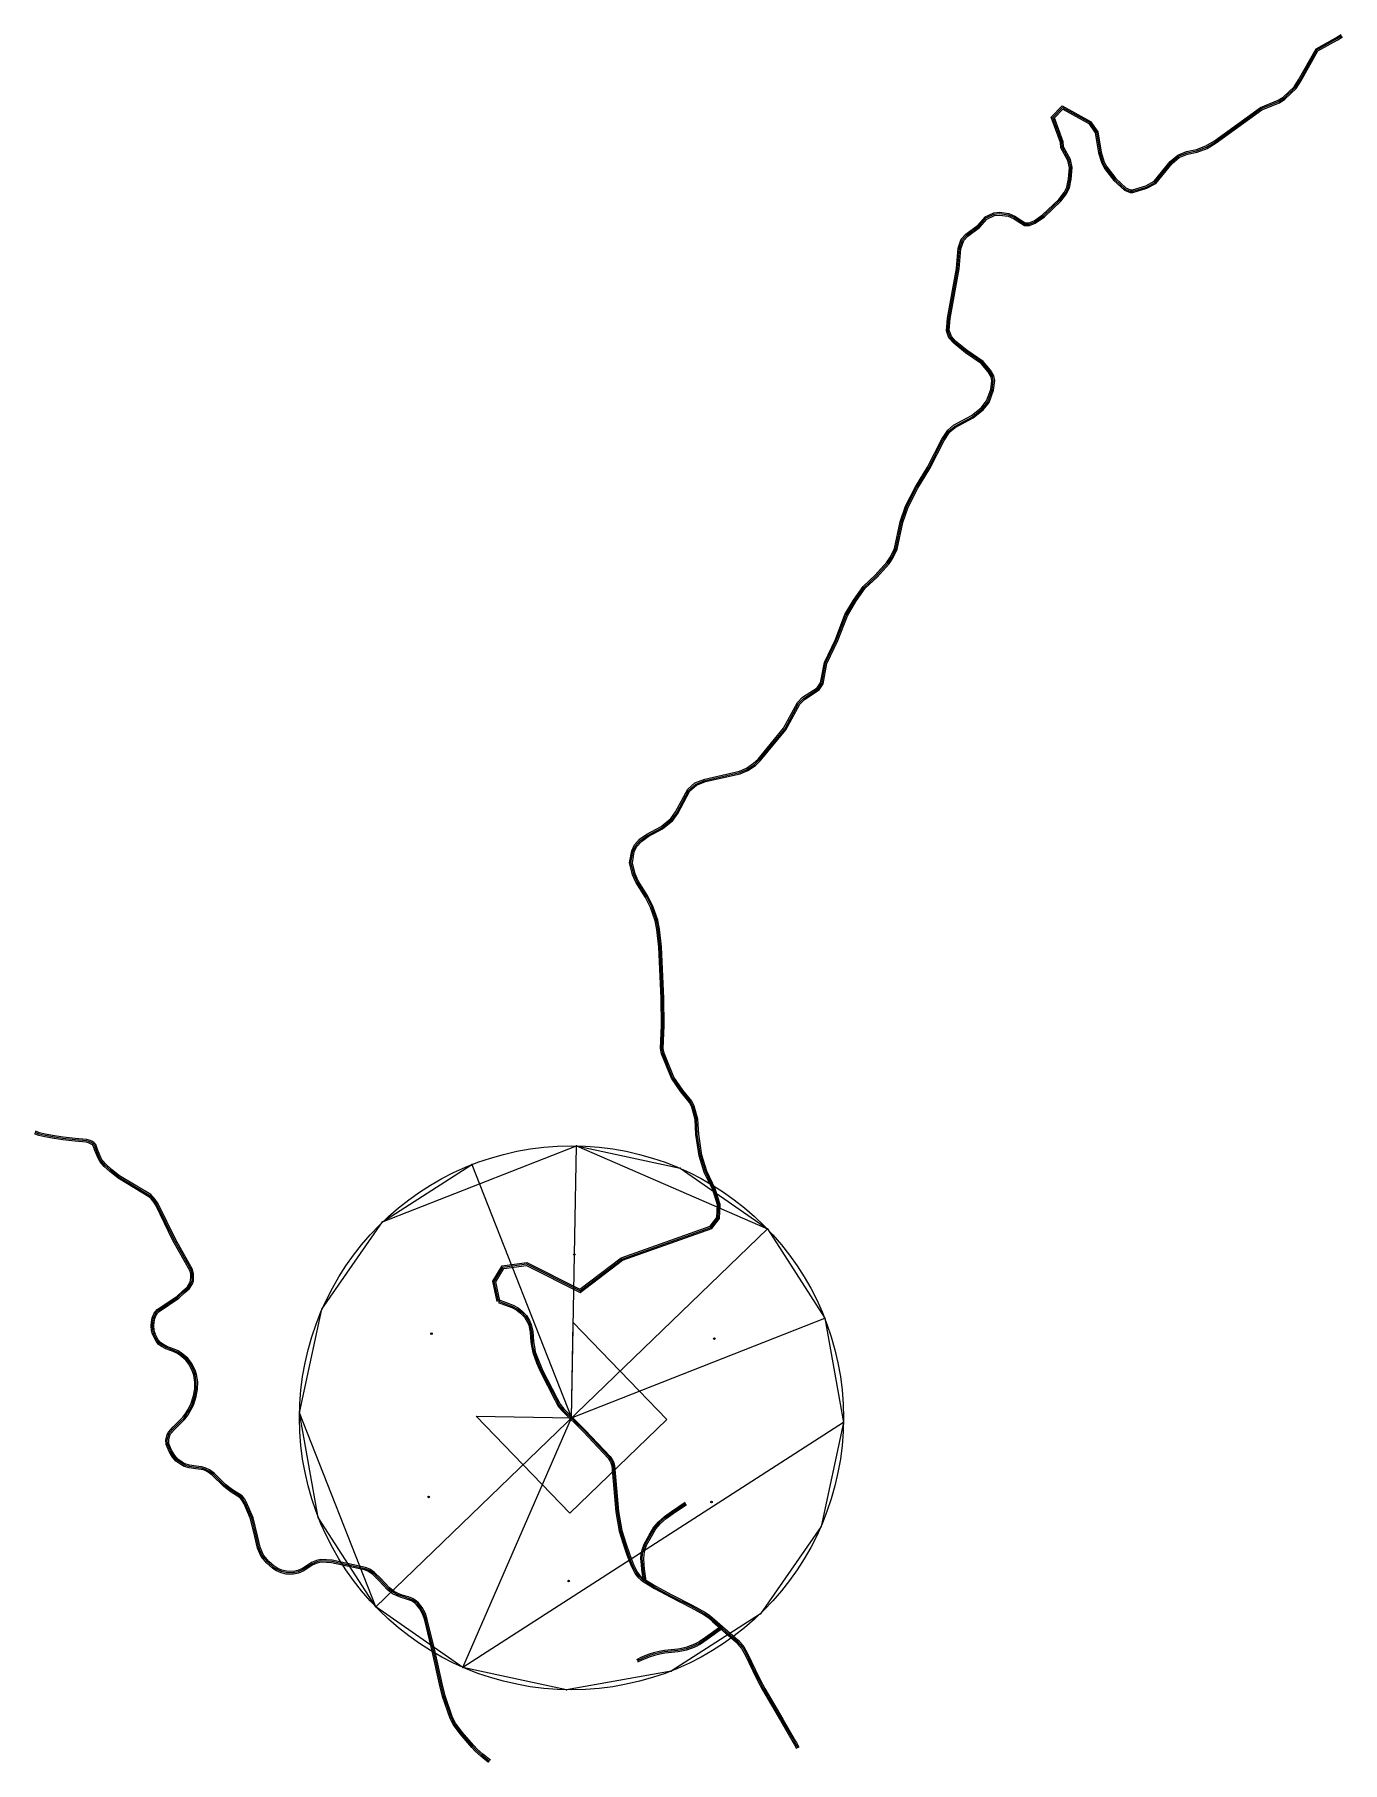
# Model space of a CAD drawing. Header units: metres. Extents: x -987 to 1417, y -633 to 2543.
import ezdxf

# ---------------------------------------------------------------- set-up
doc = ezdxf.new("R2010")
doc.units = ezdxf.units.M
for name, color, linetype in [('AOI', 6, 'Continuous'), ('BUILDINGS', 1, 'Continuous'), ('ELEVATION', 9, 'Continuous'), ('ROADS', 3, 'Continuous'), ('TERRAIN', 8, 'Continuous'), ('TREES', 2, 'Continuous')]:
    doc.layers.add(name, color=color, linetype=linetype)

msp = doc.modelspace()

# ---------------------------------------------------------------- linework, layer by layer
at = {"layer": 'AOI'}
msp.add_circle((0, 0), 500, dxfattribs=at)
at = {"layer": 'BUILDINGS'}
msp.add_lwpolyline([(3.1, 175.1), (175.1, -3.1), (-3.1, -175.1), (-175.1, 3.1), (0, 0)], close=True, dxfattribs=at)
at = {"layer": 'CONTOURS', "color": 42}
for points in [[(8.9, 500.2), (360, 347.5), (-360, -347.5), (-500.2, 8.9), (-458.8, 199.6), (-347.5, 360)], [(465.5, 183.3), (500.2, -8.9), (-199.6, -458.8), (0, 0)]]:
    msp.add_lwpolyline(points, close=True, dxfattribs=at)
at = {"layer": 'ELEVATION'}
for p in [(8.9, 500.2, 278), (-183.3, 465.5, 264), (199.6, 458.8, 311), (-347.5, 360, 292), (360, 347.5, 287), (-458.8, 199.6, 293), (465.5, 183.3, 240), (-500.2, 8.9, 273), (0, 0, 237), (500.2, -8.9, 216), (-465.5, -183.2, 249), (458.8, -199.6, 175), (-360, -347.5, 272), (347.5, -360, 181), (-199.6, -458.8, 226), (183.2, -465.5, 193), (-8.9, -500.2, 186)]:
    msp.add_point(p, dxfattribs=at)
at = {"layer": 'ROADS', "color": 251}
for points in [[(-136.4, 213.8), (-144.7, 251.1), (-127.5, 279.3), (-82, 285.4), (15.5, 236.4), (91.3, 294.1), (254.6, 352.1), (267.4, 368.3), (268.3, 391.4), (259.5, 419.2), (243.9, 451.6), (234.9, 481.5), (228.8, 520.6), (227.1, 548.2), (221, 571.1), (216.9, 579.6), (200.7, 599.1), (183.6, 624), (165.3, 669.1), (163.7, 678.6), (165.6, 721.3), (164.8, 771.1), (160.3, 865.2), (157, 897.7), (154, 913.5), (145.1, 938.3), (136.1, 956.4), (118.2, 984.5), (112.1, 998.3), (106.8, 1020.1), (110.6, 1042), (116.1, 1053), (125.1, 1063.3), (138.4, 1072.7), (164.7, 1086.6), (182.4, 1101.4), (191.2, 1113.6), (213.8, 1155.5), (226.9, 1166.9), (244.9, 1174.1), (308.6, 1188.4), (321.6, 1194.1), (334.8, 1203), (343, 1210.9), (390, 1267.4), (415.4, 1314.6), (424.9, 1324.3), (451.8, 1342), (458, 1351), (464.8, 1388.3), (485.1, 1430.8), (502.7, 1476.5), (518.4, 1503.1), (536.3, 1528), (558.5, 1548.7), (579.8, 1572.5), (586.5, 1582.6), (593.8, 1598.1), (604.1, 1647), (614.2, 1675.9), (632.2, 1711.3), (654.6, 1747.4), (680.6, 1799.1), (691.7, 1815.3), (702.4, 1824.4), (735.6, 1842.1), (753.2, 1856.4), (763.1, 1869), (771, 1889.8), (772.9, 1906.2), (771.5, 1913.2), (765.9, 1922.7), (753.2, 1938), (724.2, 1957.8), (702.6, 1975.5), (693.9, 1985), (689.3, 1998.2), (690.9, 2021), (707.6, 2112.6), (711, 2149.8), (716.6, 2166.6), (725.1, 2175.9), (746.5, 2191.5), (760.3, 2207.5), (776.3, 2214.9), (787, 2215.9), (803.8, 2213.8), (814.8, 2209), (834.2, 2196.7), (840.8, 2196.6), (850.2, 2200), (866.1, 2211.1), (895.9, 2239.6), (905.8, 2252.4), (910.8, 2262.3), (913.7, 2277.3), (915.2, 2297.7), (912.2, 2311), (899.8, 2334.6), (898.8, 2344.2), (881.9, 2390.5), (901.9, 2411.5), (954.3, 2382.8), (967.5, 2363.9), (973.5, 2326.3), (979.2, 2307.8), (983.9, 2299.3), (1000.5, 2277.7), (1019.2, 2260.6), (1027.7, 2257), (1031.3, 2256.9), (1055.9, 2264.6), (1071, 2272.8), (1100.4, 2309.2), (1114.5, 2321), (1130.8, 2327.6), (1148.7, 2331.1), (1166.2, 2337.8), (1182.3, 2347.4), (1266.5, 2408.5), (1299.1, 2421.8), (1308.3, 2427.5), (1328.3, 2446.7), (1336.6, 2459.5), (1368.6, 2516.5), (1405.1, 2536.7), (1414.6, 2542.5)], [(-131.5, 214.9), (-139.4, 250.2), (-124.5, 274.6), (-82.9, 280.2), (16, 230.5), (93.7, 289.7), (257.7, 347.8), (272.3, 366.5), (273.3, 392.1), (264.2, 421.1), (248.6, 453.5), (239.8, 482.6), (233.8, 521.2), (232.1, 549), (225.7, 572.8), (221.2, 582.3), (204.7, 602.1), (188.1, 626.4), (170.1, 670.5), (168.7, 678.9), (170.6, 721.3), (169.8, 771.2), (165.3, 865.5), (162, 898.4), (158.9, 914.8), (149.7, 940.2), (140.5, 958.9), (122.6, 986.9), (116.9, 999.9), (111.9, 1020.3), (115.4, 1040.4), (120.3, 1050.2), (128.4, 1059.5), (141, 1068.4), (167.5, 1082.4), (186.1, 1098), (195.5, 1110.9), (217.8, 1152.3), (229.6, 1162.6), (246.4, 1169.3), (310.2, 1183.7), (324.1, 1189.7), (338, 1199.1), (346.7, 1207.5), (394.2, 1264.6), (419.5, 1311.6), (428.1, 1320.4), (455.3, 1338.3), (462.8, 1349), (469.6, 1386.7), (489.7, 1428.8), (507.2, 1474.3), (522.6, 1500.4), (540, 1524.7), (562, 1545.2), (583.8, 1569.4), (590.9, 1580.1), (598.6, 1596.5), (609, 1645.7), (618.8, 1674), (636.6, 1708.8), (658.9, 1745), (684.9, 1796.5), (695.5, 1812), (705.2, 1820.2), (738.3, 1837.9), (756.8, 1852.9), (767.5, 1866.5), (775.9, 1888.6), (778, 1906.4), (776.3, 1915), (770, 1925.6), (756.6, 1941.8), (727.2, 1961.8), (706, 1979.1), (698.3, 1987.6), (694.4, 1998.9), (695.9, 2020.4), (712.5, 2111.9), (715.9, 2148.8), (721, 2164), (728.4, 2172.1), (749.9, 2187.8), (763.3, 2203.4), (777.6, 2210), (787, 2210.8), (802.5, 2209), (812.4, 2204.6), (832.7, 2191.8), (841.7, 2191.6), (852.5, 2195.6), (869.3, 2207.2), (899.6, 2236.3), (910.1, 2249.7), (915.5, 2260.7), (918.7, 2276.6), (920.2, 2298.1), (917, 2312.7), (904.7, 2336), (903.7, 2345.3), (887.7, 2389.3), (902.9, 2405.3), (950.9, 2379), (962.7, 2362), (968.7, 2325.2), (974.6, 2305.9), (979.6, 2296.5), (996.8, 2274.3), (1016.4, 2256.4), (1026.7, 2252), (1032, 2251.9), (1057.8, 2259.9), (1074.2, 2268.9), (1104, 2305.6), (1117.1, 2316.6), (1132.2, 2322.7), (1150.1, 2326.3), (1168.4, 2333.3), (1185, 2343.2), (1268.9, 2404.1), (1301.4, 2417.3), (1311.3, 2423.5), (1332.1, 2443.5), (1340.9, 2456.9), (1372.2, 2512.8), (1407.7, 2532.3), (1417.2, 2538.3)], [(-152.3, -633.4), (-166.5, -622.1), (-177.3, -612.5), (-183.1, -605.7), (-204.7, -580.8), (-217.7, -563.6), (-223.2, -552.5), (-236.9, -512.4), (-242.8, -489.5), (-255.3, -431.3), (-269.9, -371.8), (-273, -361.6), (-278.8, -351.3), (-284.7, -343.7), (-288.7, -340.2), (-294.4, -336.6), (-301.5, -333.7), (-313, -330.5), (-320.5, -327.5), (-328.8, -323.4), (-338, -316.2), (-354.1, -298.8), (-365.2, -288), (-373, -282.6), (-380.3, -279.7), (-440.9, -266.5), (-460.3, -265.4), (-467.5, -267.1), (-475.6, -270.3), (-492.3, -281.3), (-501.8, -285.5), (-511.2, -287.3), (-524.7, -287.1), (-533.9, -284.9), (-542.1, -281.3), (-549.3, -276.9), (-560, -267.4), (-570.7, -254.9), (-577.2, -239.6), (-582.1, -218), (-589.8, -185.4), (-601.8, -158), (-605.4, -152), (-609.1, -147.3), (-625.8, -136.4), (-639.3, -126.1), (-660.4, -105.5), (-667.8, -100), (-674.9, -96.5), (-680.9, -95), (-690.7, -93.6), (-703.1, -91.8), (-711.8, -89.2), (-718.3, -85.6), (-727.2, -79.4), (-733.3, -72.5), (-739.6, -61.8), (-745, -48.8), (-745.5, -40.3), (-743.2, -30.9), (-740.7, -26.3), (-732.2, -16.5), (-720.4, -5.2), (-714.2, 1.1), (-709.1, 8.4), (-705.2, 14.8), (-699.8, 25), (-695.1, 40.3), (-692.5, 53), (-692.2, 65.6), (-694.3, 78.5), (-696.5, 85.3), (-702.9, 97.8), (-709, 106.2), (-720.1, 115), (-725.4, 118.7), (-732.1, 121.7), (-746, 126.7), (-754, 131.3), (-759.1, 134.7), (-763.8, 140.6), (-769.2, 151.2), (-770.7, 155.4), (-771.9, 160.8), (-772.8, 168.9), (-772.2, 176), (-770.9, 184), (-767.7, 191.4), (-764.7, 195.5), (-761.7, 199), (-725.2, 223.7), (-714.7, 233.4), (-705.9, 240.9), (-701.4, 248.4), (-700.1, 252.6), (-699.8, 258.7), (-699.9, 264.7), (-701.4, 270.9), (-732.6, 325.9), (-764.3, 390.6), (-769.3, 398.1), (-772.8, 402.4), (-776.7, 406.3), (-833.5, 440.4), (-848.7, 452.9), (-858.9, 462.1), (-866.7, 470.8), (-869.7, 476.1), (-876.1, 491.6), (-877.9, 496.9), (-879.1, 499.6), (-880.6, 501.6), (-884.1, 503.7), (-888.2, 505.4), (-892.2, 506.6), (-912.9, 508.4), (-935.1, 511.1), (-951.1, 513.7), (-968.2, 516.5), (-979.4, 518.9), (-987.1, 522.1)], [(-149.2, -629.5), (-163.3, -618.3), (-173.7, -608.9), (-179.4, -602.5), (-200.8, -577.6), (-213.4, -561), (-218.5, -550.6), (-232.2, -510.9), (-238, -488.3), (-250.4, -430.1), (-265.1, -370.5), (-268.4, -359.7), (-274.6, -348.6), (-281, -340.2), (-285.7, -336.2), (-292.1, -332.1), (-299.9, -328.9), (-311.5, -325.7), (-318.4, -323), (-326.1, -319.2), (-334.6, -312.5), (-350.5, -295.3), (-362, -284.2), (-370.6, -278.2), (-378.8, -274.9), (-440.2, -261.5), (-460.8, -260.4), (-469, -262.3), (-477.9, -265.9), (-494.7, -276.9), (-503.2, -280.7), (-511.6, -282.3), (-524.1, -282.1), (-532.3, -280.1), (-539.8, -276.9), (-546.3, -272.8), (-556.4, -263.9), (-566.4, -252.3), (-572.4, -238), (-577.2, -216.9), (-585, -183.8), (-597.3, -155.7), (-601.3, -149.2), (-605.7, -143.5), (-622.9, -132.3), (-636, -122.3), (-657.1, -101.7), (-665.2, -95.7), (-673.2, -91.7), (-680, -90.1), (-690, -88.6), (-702.1, -86.9), (-709.9, -84.6), (-715.6, -81.3), (-723.9, -75.7), (-729.2, -69.5), (-735.1, -59.5), (-740, -47.6), (-740.5, -40.7), (-738.5, -32.7), (-736.6, -29.1), (-728.6, -20), (-716.9, -8.8), (-710.3, -2.1), (-704.9, 5.7), (-700.9, 12.3), (-695.1, 23.1), (-690.2, 39), (-687.5, 52.5), (-687.2, 65.9), (-689.5, 79.7), (-691.8, 87.3), (-698.6, 100.4), (-705.3, 109.7), (-717.1, 119), (-722.9, 123.1), (-730.3, 126.4), (-743.9, 131.3), (-751.4, 135.5), (-755.6, 138.4), (-759.6, 143.3), (-764.6, 153.1), (-765.9, 156.8), (-766.9, 161.6), (-767.8, 169), (-767.2, 175.4), (-766, 182.6), (-763.4, 188.9), (-760.8, 192.4), (-758.3, 195.2), (-722.1, 219.7), (-711.3, 229.7), (-702, 237.6), (-696.8, 246.3), (-695.1, 251.7), (-694.8, 258.6), (-694.9, 265.3), (-696.7, 272.8), (-728.2, 328.2), (-760, 393.1), (-765.2, 401.1), (-769.1, 405.8), (-773.6, 410.2), (-830.7, 444.5), (-845.4, 456.6), (-855.4, 465.6), (-862.6, 473.8), (-865.3, 478.4), (-871.4, 493.4), (-873.3, 498.7), (-874.7, 502.1), (-877.2, 505.4), (-881.8, 508.2), (-886.6, 510.2), (-891.3, 511.5), (-912.4, 513.4), (-934.4, 516.1), (-950.3, 518.6), (-967.3, 521.4), (-977.9, 523.7), (-985.1, 526.7)], [(-134.8, 212), (-109.5, 202.6), (-100.8, 197.9), (-93.9, 192.6), (-86.7, 184.8), (-81.5, 176.7), (-78.7, 170.1), (-75.9, 157.7), (-75, 139.7), (-73.2, 129.4), (-71.3, 119.8), (-64.2, 100.8), (-57.7, 85.7), (-30.6, 33.1), (-25.1, 22.1), (-17.6, 13.2), (21.8, -26), (67.2, -74), (70.6, -79.2), (72.4, -82.9), (74.2, -88.4), (81.5, -172.7), (87.8, -208.5), (94.9, -231.7), (101.7, -252), (109.5, -271.8), (117.2, -286.7), (121.8, -293), (128.1, -298.7), (133.4, -302), (152.8, -314), (182.3, -329.9), (219.5, -348.6), (243.6, -362.2), (251.2, -367.2), (259.4, -374.2), (274.1, -387.3), (283.3, -395.5), (302.7, -412.3), (312.7, -423.7), (319.9, -436.7), (333.2, -465), (341.8, -482.8), (350.8, -499.7), (383.9, -556.3), (407.5, -596.7), (409.1, -599.6), (413.9, -607.7)], [(-133.1, 216.7), (-107.5, 207.1), (-98, 202.1), (-90.5, 196.3), (-82.8, 187.9), (-77.1, 179), (-74, 171.7), (-70.9, 158.4), (-70, 140.2), (-68.3, 130.3), (-66.5, 121.2), (-59.6, 102.6), (-53.2, 87.8), (-26.2, 35.4), (-20.9, 24.9), (-14, 16.6), (25.4, -22.5), (71.1, -70.9), (75, -76.7), (77, -81.1), (79.1, -87.4), (86.5, -172.1), (92.7, -207.4), (99.7, -230.1), (106.4, -250.2), (114.1, -269.8), (121.5, -284.1), (125.6, -289.6), (131.1, -294.7), (136, -297.8), (155.3, -309.7), (184.6, -325.5), (221.9, -344.2), (246.2, -357.9), (254.2, -363.2), (262.7, -370.4), (277.5, -383.6), (286.6, -391.8), (306.2, -408.7), (316.8, -420.8), (324.4, -434.4), (337.7, -462.8), (346.3, -480.6), (355.2, -497.3), (388.2, -553.8), (411.8, -594.2), (413.5, -597), (418.2, -605.1)], [(132.2, -300.2), (129.4, -278.9), (128.4, -269.9), (127.6, -258.7), (128.3, -250.5), (129.7, -242.8), (133.4, -232.1), (142.5, -215.6), (151.2, -201), (160, -190.9), (170.9, -181.1), (183.8, -172), (208.7, -155.3)], [(137.2, -299.6), (134.4, -278.3), (133.4, -269.4), (132.7, -258.7), (133.3, -251.1), (134.5, -244.1), (138, -234.1), (146.8, -218), (155.3, -203.9), (163.5, -194.4), (174, -185), (186.6, -176.1), (211.5, -159.5)], [(274.3, -383.4), (246.6, -403.6), (234.5, -411.9), (225.9, -416.2), (218.3, -419.3), (210.3, -422.4), (202.1, -424.1), (195.4, -425.1), (170.7, -427.5), (161.1, -429.4), (150.9, -432.1), (142.8, -434.7), (128.6, -440.2), (119.3, -444.6)], [(277.3, -387.5), (249.5, -407.6), (237.1, -416.2), (228, -420.8), (220.2, -424), (211.7, -427.2), (202.9, -429.1), (196, -430.1), (171.4, -432.5), (162.2, -434.3), (152.3, -436.9), (144.5, -439.4), (130.6, -444.8), (121.4, -449.1)]]:
    msp.add_lwpolyline(points, dxfattribs=at)
at = {"layer": 'ROADS', "color": 3}
for points in [[(-133.9, 214.4), (-142.1, 250.6), (-126, 276.9), (-82.5, 282.8), (15.8, 233.5), (92.5, 291.9), (256.2, 350), (269.8, 367.4), (270.8, 391.8), (261.9, 420.2), (246.3, 452.5), (237.3, 482), (231.3, 520.9), (229.6, 548.6), (223.3, 572), (219, 580.9), (202.7, 600.6), (185.9, 625.2), (167.7, 669.8), (166.2, 678.7), (168.1, 721.3), (167.3, 771.2), (162.8, 865.3), (159.5, 898.1), (156.4, 914.2), (147.4, 939.2), (138.3, 957.7), (120.4, 985.7), (114.5, 999.1), (109.3, 1020.2), (113, 1041.2), (118.2, 1051.6), (126.8, 1061.4), (139.7, 1070.6), (166.1, 1084.5), (184.2, 1099.7), (193.4, 1112.3), (215.8, 1153.9), (228.3, 1164.8), (245.6, 1171.7), (309.4, 1186), (322.8, 1191.9), (336.4, 1201.1), (344.9, 1209.2), (392.1, 1266), (417.4, 1313.1), (426.5, 1322.4), (453.6, 1340.2), (460.4, 1350), (467.2, 1387.5), (487.4, 1429.8), (505, 1475.4), (520.5, 1501.7), (538.2, 1526.3), (560.2, 1547), (581.8, 1570.9), (588.7, 1581.3), (596.2, 1597.3), (606.5, 1646.3), (616.5, 1675), (634.4, 1710.1), (656.8, 1746.2), (682.7, 1797.8), (693.6, 1813.7), (703.8, 1822.3), (736.9, 1840), (755, 1854.6), (765.3, 1867.7), (773.5, 1889.2), (775.4, 1906.3), (773.9, 1914.1), (768, 1924.2), (754.9, 1939.9), (725.7, 1959.8), (704.3, 1977.3), (696.1, 1986.3), (691.9, 1998.6), (693.4, 2020.7), (710, 2112.3), (713.5, 2149.3), (718.8, 2165.3), (726.7, 2174), (748.2, 2189.7), (761.8, 2205.5), (777, 2212.4), (787, 2213.3), (803.1, 2211.4), (813.6, 2206.8), (833.5, 2194.2), (841.2, 2194.1), (851.3, 2197.8), (867.7, 2209.1), (897.7, 2238), (908, 2251.1), (913.2, 2261.5), (916.2, 2276.9), (917.7, 2297.9), (914.6, 2311.8), (902.2, 2335.3), (901.3, 2344.7), (884.8, 2389.9), (902.4, 2408.4), (952.6, 2380.9), (965.1, 2363), (971.1, 2325.8), (976.9, 2306.9), (981.8, 2297.9), (998.6, 2276), (1017.8, 2258.5), (1027.2, 2254.5), (1031.7, 2254.4), (1056.9, 2262.3), (1072.6, 2270.8), (1102.2, 2307.4), (1115.8, 2318.8), (1131.5, 2325.1), (1149.4, 2328.7), (1167.3, 2335.6), (1183.6, 2345.3), (1267.7, 2406.3), (1300.2, 2419.6), (1309.8, 2425.5), (1330.2, 2445.1), (1338.8, 2458.2), (1370.4, 2514.7), (1406.4, 2534.5), (1415.9, 2540.4)], [(-150.8, -631.5), (-164.9, -620.2), (-175.5, -610.7), (-181.2, -604.1), (-202.8, -579.2), (-215.5, -562.3), (-220.9, -551.5), (-234.6, -511.6), (-240.4, -488.9), (-252.9, -430.7), (-267.5, -371.1), (-270.7, -360.6), (-276.7, -349.9), (-282.8, -342), (-287.2, -338.2), (-293.3, -334.4), (-300.7, -331.3), (-312.2, -328.1), (-319.4, -325.3), (-327.4, -321.3), (-336.3, -314.4), (-352.3, -297.1), (-363.6, -286.1), (-371.8, -280.4), (-379.5, -277.3), (-440.6, -264), (-460.6, -262.9), (-468.2, -264.7), (-476.7, -268.1), (-493.5, -279.1), (-502.5, -283.1), (-511.4, -284.8), (-524.4, -284.6), (-533.1, -282.5), (-540.9, -279.1), (-547.8, -274.9), (-558.2, -265.6), (-568.5, -253.6), (-574.8, -238.8), (-579.6, -217.4), (-587.4, -184.6), (-599.6, -156.9), (-603.4, -150.6), (-607.4, -145.4), (-624.4, -134.4), (-637.6, -124.2), (-658.8, -103.6), (-666.5, -97.8), (-674, -94.1), (-680.5, -92.5), (-690.4, -91.1), (-702.6, -89.3), (-710.8, -86.9), (-717, -83.5), (-725.6, -77.6), (-731.2, -71), (-737.4, -60.7), (-742.5, -48.2), (-743, -40.5), (-740.9, -31.8), (-738.7, -27.7), (-730.4, -18.3), (-718.7, -7), (-712.3, -0.5), (-707, 7.1), (-703.1, 13.5), (-697.5, 24.1), (-692.7, 39.6), (-690, 52.7), (-689.7, 65.7), (-691.9, 79.1), (-694.1, 86.3), (-700.7, 99.1), (-707.2, 107.9), (-718.6, 117), (-724.1, 120.9), (-731.2, 124), (-745, 129), (-752.7, 133.4), (-757.4, 136.6), (-761.7, 142), (-766.9, 152.2), (-768.3, 156.1), (-769.4, 161.2), (-770.3, 169), (-769.7, 175.7), (-768.5, 183.3), (-765.6, 190.1), (-762.7, 193.9), (-760, 197.1), (-723.7, 221.7), (-713, 231.5), (-704, 239.3), (-699.1, 247.3), (-697.6, 252.1), (-697.3, 258.6), (-697.4, 265), (-699.1, 271.8), (-730.4, 327), (-762.1, 391.9), (-767.3, 399.6), (-770.9, 404.1), (-775.2, 408.3), (-832.1, 442.4), (-847.1, 454.7), (-857.2, 463.9), (-864.6, 472.3), (-867.5, 477.3), (-873.8, 492.5), (-875.6, 497.8), (-876.9, 500.9), (-878.9, 503.5), (-883, 506), (-887.4, 507.8), (-891.8, 509.1), (-912.6, 510.9), (-934.8, 513.6), (-950.7, 516.1), (-967.7, 518.9), (-978.7, 521.3), (-986.1, 524.4)], [(-133.9, 214.4), (-108.5, 204.9), (-99.4, 200), (-92.2, 194.4), (-84.7, 186.4), (-79.3, 177.9), (-76.4, 170.9), (-73.4, 158.1), (-72.5, 139.9), (-70.8, 129.9), (-68.9, 120.5), (-61.9, 101.7), (-55.5, 86.8), (-28.4, 34.3), (-23, 23.5), (-15.8, 14.9), (23.6, -24.2), (69.1, -72.5), (72.8, -77.9), (74.7, -82), (76.7, -87.9), (84, -172.4), (90.2, -207.9), (97.3, -230.9), (104.1, -251.1), (111.8, -270.8), (119.3, -285.4), (123.7, -291.3), (129.6, -296.7), (134.7, -299.9), (154, -311.8), (183.4, -327.7), (220.7, -346.4), (244.9, -360.1), (252.7, -365.2), (261.1, -372.3), (275.8, -385.5), (284.9, -393.7), (304.5, -410.5), (314.8, -422.2), (322.1, -435.6), (335.4, -463.9), (344.1, -481.7), (353, -498.5), (386.1, -555.1), (409.7, -595.5), (411.3, -598.3), (416.1, -606.4)], [(134.7, -299.9), (131.9, -278.6), (130.9, -269.6), (130.1, -258.7), (130.8, -250.8), (132.1, -243.4), (135.7, -233.1), (144.6, -216.8), (153.2, -202.4), (161.8, -192.6), (172.4, -183), (185.2, -174), (210.1, -157.4)], [(275.8, -385.5), (248, -405.6), (235.8, -414), (227, -418.5), (219.3, -421.6), (211, -424.8), (202.5, -426.6), (195.7, -427.6), (171.1, -430), (161.7, -431.8), (151.6, -434.5), (143.6, -437.1), (129.6, -442.5), (120.4, -446.9)]]:
    msp.add_lwpolyline(points, dxfattribs=at)
at = {"layer": 'TERRAIN'}
msp.add_lwpolyline([(8.9, 500.2), (199.6, 458.8), (360, 347.5), (465.5, 183.3), (500.2, -8.9), (458.8, -199.6), (347.5, -360), (183.2, -465.5), (-8.9, -500.2), (-199.6, -458.8), (-360, -347.5), (-465.5, -183.2), (-500.2, 8.9), (-458.8, 199.6), (-347.5, 360), (-183.3, 465.5), (0, 0)], close=True, dxfattribs=at)
at = {"layer": 'TREES'}
for centre in [(5.3, 300.1), (-257.3, 154.7), (262.6, 145.5), (-262.6, -145.5), (257.3, -154.7), (-5.3, -300.1)]:
    msp.add_circle(centre, 1.43, dxfattribs=at)

doc.saveas('drawing.dxf')
